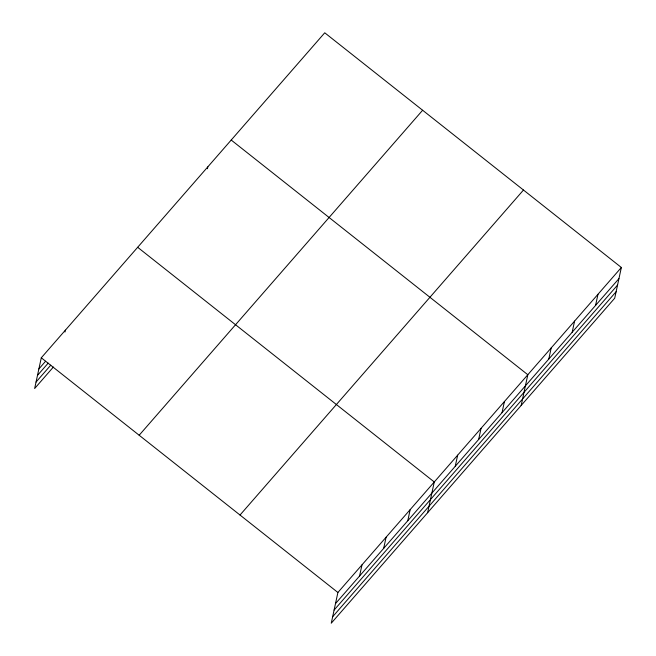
<?xml version="1.0" encoding="UTF-8"?>
<svg xmlns="http://www.w3.org/2000/svg" width="656" height="656" viewBox="0 0 656 656"><rect width="100%" height="100%" fill="white"/><g stroke="black" fill="none" stroke-linecap="round" stroke-linejoin="round"><path stroke-width="0.98" d="M621.355 267.484L337.897 592.483L331.255 623.2L614.713 298.201L621.355 267.484L324.745 32.8L41.287 357.799L34.645 388.516L53.382 367.032M64.977 332.026L65.379 330.173M207.419 168.715L207.821 166.862M359.586 575.993L361.989 564.857M383.678 548.367L386.089 537.231M407.77 520.741L410.18 509.605M427.63 512.697L434.272 481.98L137.662 247.296M455.248 466.301L457.658 455.166M478.634 439.487L481.045 428.36M502.02 412.681L504.431 401.546M521.176 405.449L527.818 374.732L231.207 140.048M548.793 359.053L551.196 347.918M572.18 332.239L574.582 321.104M595.566 305.425L597.969 294.298M38.876 368.934L45.576 361.259M37.482 375.396L48.191 363.121M36.039 382.054L50.766 365.171M139.17 435.24L422.628 110.249M240.014 515.034L523.472 190.035M335.487 603.618L618.944 278.62M334.093 610.08L617.55 285.081M332.649 616.738L616.107 291.74M41.287 357.799L337.897 592.483"/></g></svg>
